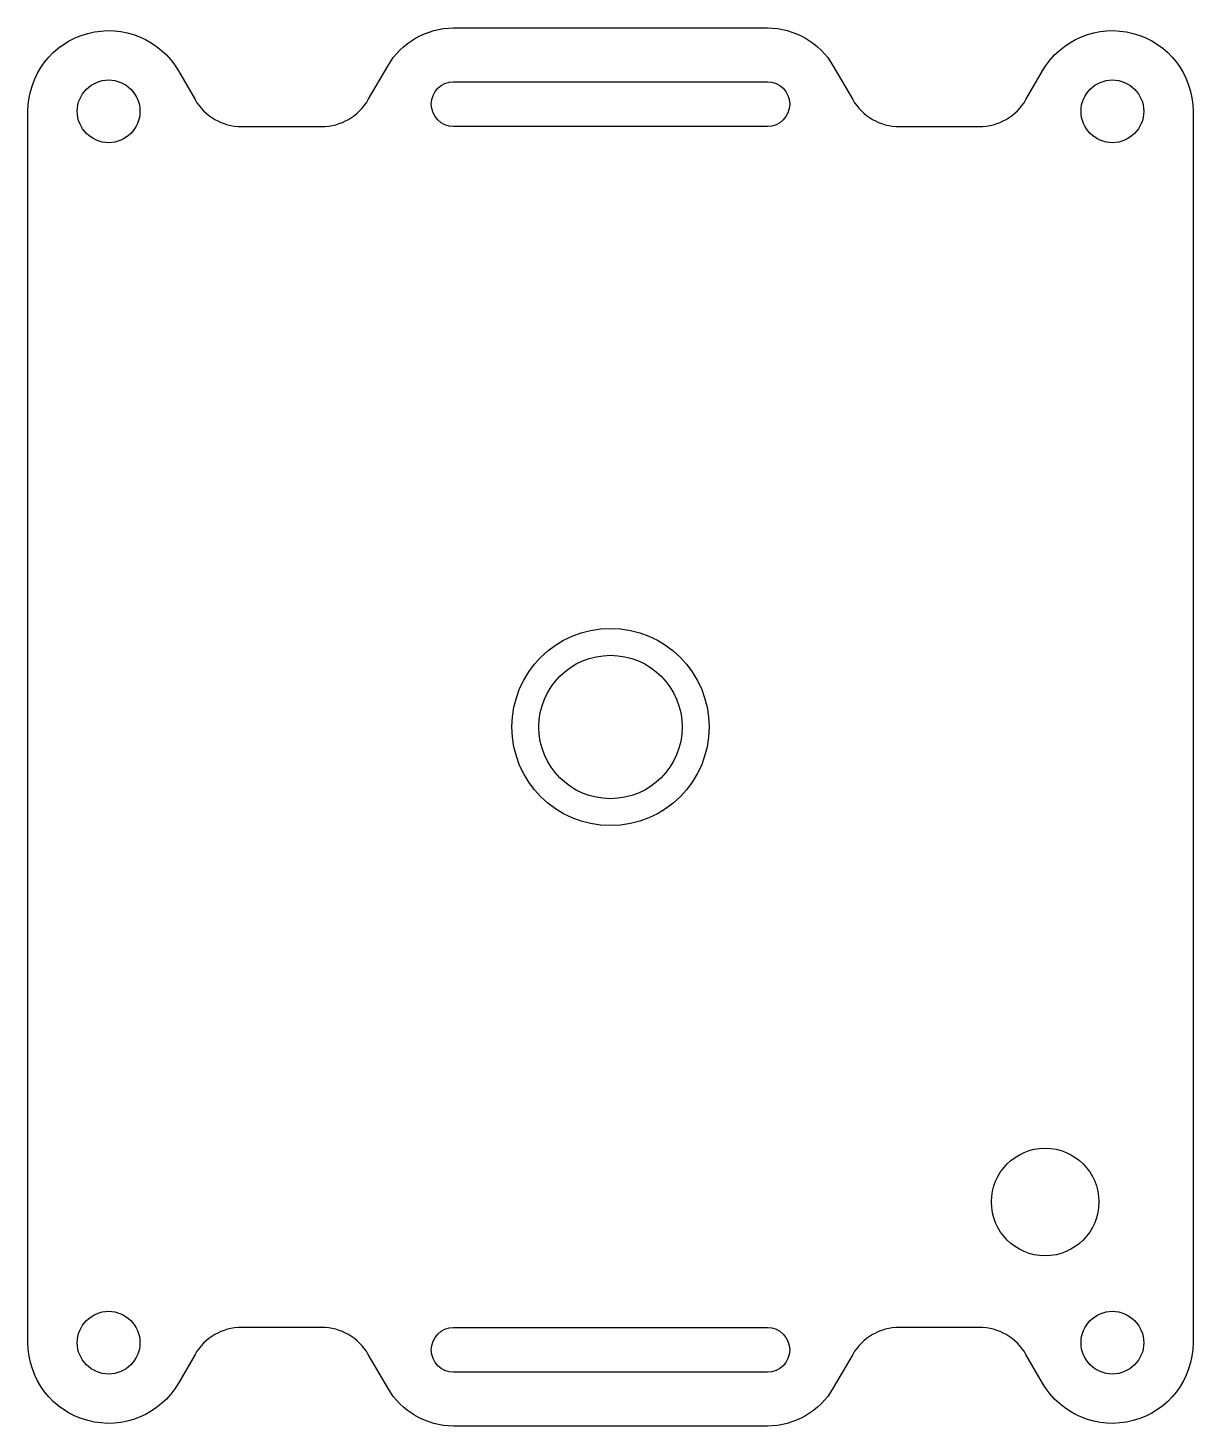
# Model space of a CAD drawing. Header units: millimetres. Extents: x -32.5 to 32.5, y -39 to 39.
import ezdxf

# ---------------------------------------------------------------- set-up
doc = ezdxf.new("R2010")
doc.units = ezdxf.units.MM
doc.layers.get('0').update_dxf_attribs({"linetype": 'CONTINUOUS'})

msp = doc.modelspace()

# ---------------------------------------------------------------- linework, layer by layer
for points in [[(12.431, -36.875, -0.267949), (8.75, -39), (-8.75, -39, -0.267949), (-12.431, -36.875), (-13.513, -35, 0.267949), (-16.111, -33.5), (-20.581, -33.5, 0.267949), (-23.179, -35), (-24.103, -36.6, -0.767327), (-32.5, -34.35), (-32.5, 34.35, -0.767327), (-24.103, 36.6), (-23.179, 35, 0.267949), (-20.581, 33.5), (-16.111, 33.5, 0.267949), (-13.513, 35), (-12.431, 36.875, -0.267949), (-8.75, 39), (8.75, 39, -0.267949), (12.431, 36.875), (13.513, 35, 0.267949), (16.111, 33.5), (20.581, 33.5, 0.267949), (23.179, 35), (24.103, 36.6, -0.767327), (32.5, 34.35), (32.5, -34.35, -0.767327), (24.103, -36.6), (23.179, -35, 0.267949), (20.581, -33.5), (16.111, -33.5, 0.267949), (13.513, -35)], [(8.75, 36, -1), (8.75, 33.5), (-8.75, 33.5, -1), (-8.75, 36)], [(-8.75, -36, -1), (-8.75, -33.5), (8.75, -33.5, -1), (8.75, -36)]]:
    msp.add_lwpolyline(points, format="xyb", close=True)
for centre, radius in [((-28, 34.35), 1.75), ((28, 34.35), 1.75), ((0, 0), 5.5), ((0, 0), 4), ((24.25, -26.5), 3), ((-28, -34.35), 1.75), ((28, -34.35), 1.75)]:
    msp.add_circle(centre, radius)

doc.saveas('drawing.dxf')
